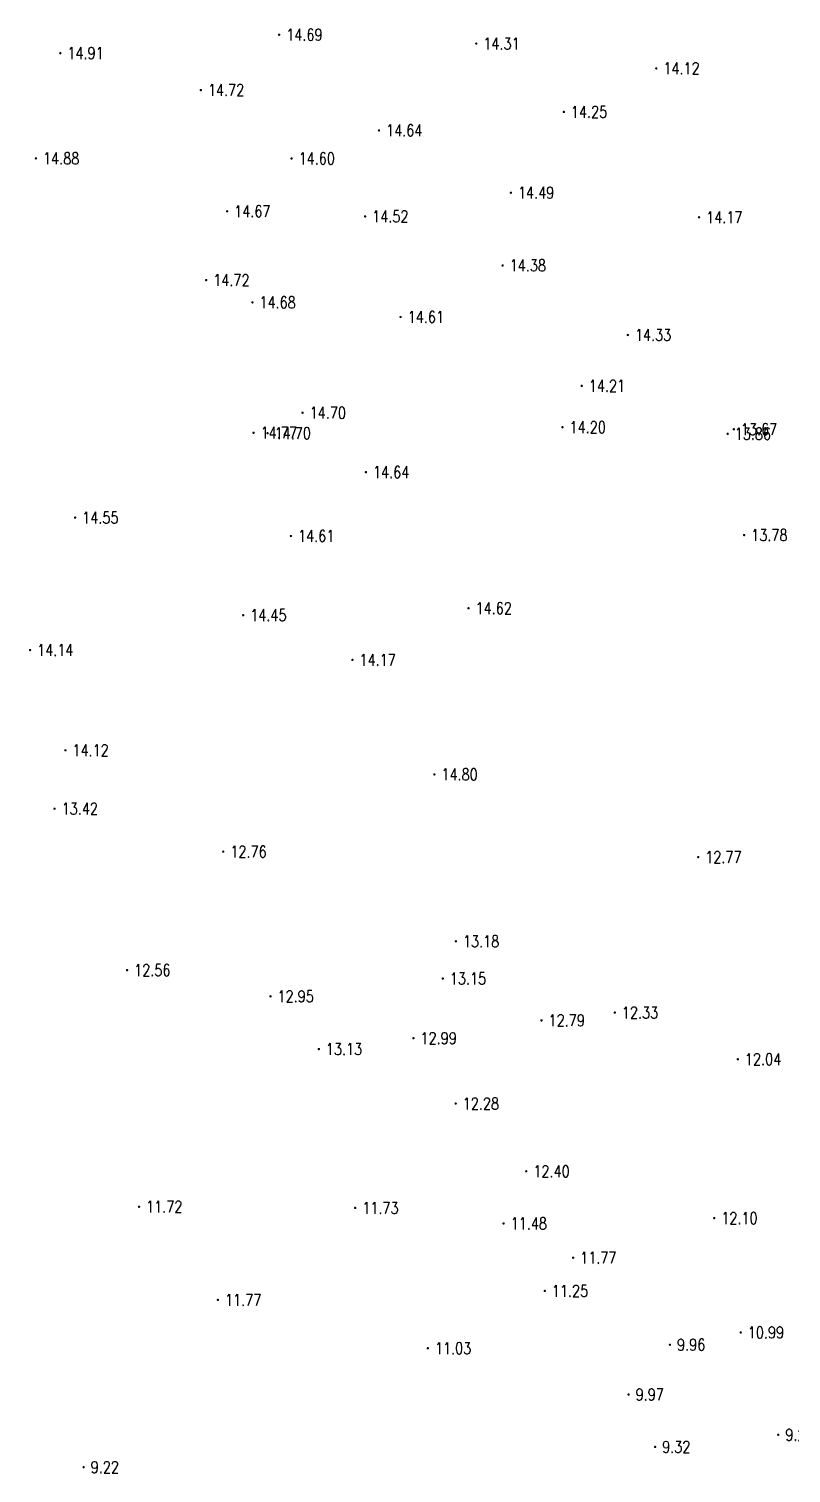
# Model space of a CAD drawing. Extents: x 476861 to 479475, y 2367369 to 2370541.
# Drawn here: x 478182.2 to 478247, y 2368234.1 to 2368356.8 of the extents above; entities that cross this region are included whole.
import ezdxf
from ezdxf.enums import TextEntityAlignment as Align

# ---------------------------------------------------------------- set-up
doc = ezdxf.new("R2010")
doc.units = 0
doc.header["$LTSCALE"] = 0.5
doc.layers.get('0').update_dxf_attribs({"linetype": 'CONTINUOUS'})
doc.layers.add('GCD', color=1, linetype='CONTINUOUS')
doc.styles.add('HZ', font='rs.shx', dxfattribs={"width": 0.8, "bigfont": 'hztxt.shx'})

# ---------------------------------------------------------------- blocks, each defined once
blk = doc.blocks.new('GC200')
at = {"linetype": 'Continuous', "const_width": 0.2, "flags": 128}
blk.add_lwpolyline([(-0.1, 0, 1), (0.1, 0, 1)], format="xyb", close=True, dxfattribs=at)

msp = doc.modelspace()

# ---------------------------------------------------------------- block references
at = {"layer": 'GCD', "linetype": 'Continuous'}
ref = msp.add_blockref('GC200', (478203.507, 2368356.311, 14.692), dxfattribs=dict(at, xscale=0.5, yscale=0.5, zscale=0.5))
ref.add_attrib('height', '14.69', dxfattribs={"linetype": 'Continuous', "height": 1, "style": 'HZ', "width": 0.8}).set_placement((478204.107, 2368356.311, 14.692), align=Align.MIDDLE_LEFT)
ref = msp.add_blockref('GC200', (478220.256, 2368355.558, 14.306), dxfattribs=dict(at, xscale=0.5, yscale=0.5, zscale=0.5))
ref.add_attrib('height', '14.31', dxfattribs={"linetype": 'Continuous', "height": 1, "style": 'HZ', "width": 0.8}).set_placement((478220.856, 2368355.558, 14.306), align=Align.MIDDLE_LEFT)
ref = msp.add_blockref('GC200', (478184.911, 2368354.748, 14.908), dxfattribs=dict(at, xscale=0.5, yscale=0.5, zscale=0.5))
ref.add_attrib('height', '14.91', dxfattribs={"linetype": 'Continuous', "height": 1, "style": 'HZ', "width": 0.8}).set_placement((478185.511, 2368354.748, 14.908), align=Align.MIDDLE_LEFT)
ref = msp.add_blockref('GC200', (478235.553, 2368353.454, 14.116), dxfattribs=dict(at, xscale=0.5, yscale=0.5, zscale=0.5))
ref.add_attrib('height', '14.12', dxfattribs={"linetype": 'Continuous', "height": 1, "style": 'HZ', "width": 0.8}).set_placement((478236.153, 2368353.454, 14.116), align=Align.MIDDLE_LEFT)
ref = msp.add_blockref('GC200', (478196.853, 2368351.612, 14.723), dxfattribs=dict(at, xscale=0.5, yscale=0.5, zscale=0.5))
ref.add_attrib('height', '14.72', dxfattribs={"linetype": 'Continuous', "height": 1, "style": 'HZ', "width": 0.8}).set_placement((478197.453, 2368351.612, 14.723), align=Align.MIDDLE_LEFT)
ref = msp.add_blockref('GC200', (478227.694, 2368349.755, 14.253), dxfattribs=dict(at, xscale=0.5, yscale=0.5, zscale=0.5))
ref.add_attrib('height', '14.25', dxfattribs={"linetype": 'Continuous', "height": 1, "style": 'HZ', "width": 0.8}).set_placement((478228.294, 2368349.755, 14.253), align=Align.MIDDLE_LEFT)
ref = msp.add_blockref('GC200', (478211.989, 2368348.184, 14.636), dxfattribs=dict(at, xscale=0.5, yscale=0.5, zscale=0.5))
ref.add_attrib('height', '14.64', dxfattribs={"linetype": 'Continuous', "height": 1, "style": 'HZ', "width": 0.8}).set_placement((478212.589, 2368348.184, 14.636), align=Align.MIDDLE_LEFT)
ref = msp.add_blockref('GC200', (478182.84, 2368345.805, 14.876), dxfattribs=dict(at, xscale=0.5, yscale=0.5, zscale=0.5))
ref.add_attrib('height', '14.88', dxfattribs={"linetype": 'Continuous', "height": 1, "style": 'HZ', "width": 0.8}).set_placement((478183.44, 2368345.805, 14.876), align=Align.MIDDLE_LEFT)
ref = msp.add_blockref('GC200', (478204.56, 2368345.798, 14.6), dxfattribs=dict(at, xscale=0.5, yscale=0.5, zscale=0.5))
ref.add_attrib('height', '14.60', dxfattribs={"linetype": 'Continuous', "height": 1, "style": 'HZ', "width": 0.8}).set_placement((478205.16, 2368345.798, 14.6), align=Align.MIDDLE_LEFT)
ref = msp.add_blockref('GC200', (478223.197, 2368342.888, 14.488), dxfattribs=dict(at, xscale=0.5, yscale=0.5, zscale=0.5))
ref.add_attrib('height', '14.49', dxfattribs={"linetype": 'Continuous', "height": 1, "style": 'HZ', "width": 0.8}).set_placement((478223.797, 2368342.888, 14.488), align=Align.MIDDLE_LEFT)
ref = msp.add_blockref('GC200', (478199.083, 2368341.305, 14.672), dxfattribs=dict(at, xscale=0.5, yscale=0.5, zscale=0.5))
ref.add_attrib('height', '14.67', dxfattribs={"linetype": 'Continuous', "height": 1, "style": 'HZ', "width": 0.8}).set_placement((478199.683, 2368341.305, 14.672), align=Align.MIDDLE_LEFT)
ref = msp.add_blockref('GC200', (478210.81, 2368340.873, 14.515), dxfattribs=dict(at, xscale=0.5, yscale=0.5, zscale=0.5))
ref.add_attrib('height', '14.52', dxfattribs={"linetype": 'Continuous', "height": 1, "style": 'HZ', "width": 0.8}).set_placement((478211.41, 2368340.873, 14.515), align=Align.MIDDLE_LEFT)
ref = msp.add_blockref('GC200', (478239.184, 2368340.795, 14.171), dxfattribs=dict(at, xscale=0.5, yscale=0.5, zscale=0.5))
ref.add_attrib('height', '14.17', dxfattribs={"linetype": 'Continuous', "height": 1, "style": 'HZ', "width": 0.8}).set_placement((478239.784, 2368340.795, 14.171), align=Align.MIDDLE_LEFT)
ref = msp.add_blockref('GC200', (478222.493, 2368336.706, 14.381), dxfattribs=dict(at, xscale=0.5, yscale=0.5, zscale=0.5))
ref.add_attrib('height', '14.38', dxfattribs={"linetype": 'Continuous', "height": 1, "style": 'HZ', "width": 0.8}).set_placement((478223.093, 2368336.706, 14.381), align=Align.MIDDLE_LEFT)
ref = msp.add_blockref('GC200', (478197.305, 2368335.458, 14.715), dxfattribs=dict(at, xscale=0.5, yscale=0.5, zscale=0.5))
ref.add_attrib('height', '14.72', dxfattribs={"linetype": 'Continuous', "height": 1, "style": 'HZ', "width": 0.8}).set_placement((478197.905, 2368335.458, 14.715), align=Align.MIDDLE_LEFT)
ref = msp.add_blockref('GC200', (478201.23, 2368333.567, 14.684), dxfattribs=dict(at, xscale=0.5, yscale=0.5, zscale=0.5))
ref.add_attrib('height', '14.68', dxfattribs={"linetype": 'Continuous', "height": 1, "style": 'HZ', "width": 0.8}).set_placement((478201.83, 2368333.567, 14.684), align=Align.MIDDLE_LEFT)
ref = msp.add_blockref('GC200', (478213.827, 2368332.322, 14.612), dxfattribs=dict(at, xscale=0.5, yscale=0.5, zscale=0.5))
ref.add_attrib('height', '14.61', dxfattribs={"linetype": 'Continuous', "height": 1, "style": 'HZ', "width": 0.8}).set_placement((478214.427, 2368332.322, 14.612), align=Align.MIDDLE_LEFT)
ref = msp.add_blockref('GC200', (478233.135, 2368330.793, 14.332), dxfattribs=dict(at, xscale=0.5, yscale=0.5, zscale=0.5))
ref.add_attrib('height', '14.33', dxfattribs={"linetype": 'Continuous', "height": 1, "style": 'HZ', "width": 0.8}).set_placement((478233.735, 2368330.793, 14.332), align=Align.MIDDLE_LEFT)
ref = msp.add_blockref('GC200', (478229.216, 2368326.474, 14.208), dxfattribs=dict(at, xscale=0.5, yscale=0.5, zscale=0.5))
ref.add_attrib('height', '14.21', dxfattribs={"linetype": 'Continuous', "height": 1, "style": 'HZ', "width": 0.8}).set_placement((478229.816, 2368326.474, 14.208), align=Align.MIDDLE_LEFT)
ref = msp.add_blockref('GC200', (478205.496, 2368324.187, 14.702), dxfattribs=dict(at, xscale=0.5, yscale=0.5, zscale=0.5))
ref.add_attrib('height', '14.70', dxfattribs={"linetype": 'Continuous', "height": 1, "style": 'HZ', "width": 0.8}).set_placement((478206.096, 2368324.187, 14.702), align=Align.MIDDLE_LEFT)
ref = msp.add_blockref('GC200', (478201.33, 2368322.484, 14.768), dxfattribs=dict(at, xscale=0.5, yscale=0.5, zscale=0.5))
ref.add_attrib('height', '14.77', dxfattribs={"linetype": 'Continuous', "height": 1, "style": 'HZ', "width": 0.8}).set_placement((478201.93, 2368322.484, 14.768), align=Align.MIDDLE_LEFT)
ref = msp.add_blockref('GC200', (478202.52, 2368322.444, 14.704), dxfattribs=dict(at, xscale=0.5, yscale=0.5, zscale=0.5))
ref.add_attrib('height', '14.70', dxfattribs={"linetype": 'Continuous', "height": 1, "style": 'HZ', "width": 0.8}).set_placement((478203.12, 2368322.444, 14.704), align=Align.MIDDLE_LEFT)
ref = msp.add_blockref('GC200', (478227.58, 2368322.955, 14.199), dxfattribs=dict(at, xscale=0.5, yscale=0.5, zscale=0.5))
ref.add_attrib('height', '14.20', dxfattribs={"linetype": 'Continuous', "height": 1, "style": 'HZ', "width": 0.8}).set_placement((478228.18, 2368322.955, 14.199), align=Align.MIDDLE_LEFT)
ref = msp.add_blockref('GC200', (478241.616, 2368322.394, 13.86), dxfattribs=dict(at, xscale=0.5, yscale=0.5, zscale=0.5))
ref.add_attrib('height', '13.86', dxfattribs={"linetype": 'Continuous', "height": 1, "style": 'HZ', "width": 0.8}).set_placement((478242.216, 2368322.394, 13.86), align=Align.MIDDLE_LEFT)
ref = msp.add_blockref('GC200', (478242.138, 2368322.782, 13.666), dxfattribs=dict(at, xscale=0.5, yscale=0.5, zscale=0.5))
ref.add_attrib('height', '13.67', dxfattribs={"linetype": 'Continuous', "height": 1, "style": 'HZ', "width": 0.8}).set_placement((478242.738, 2368322.782, 13.666), align=Align.MIDDLE_LEFT)
ref = msp.add_blockref('GC200', (478210.88, 2368319.133, 14.637), dxfattribs=dict(at, xscale=0.5, yscale=0.5, zscale=0.5))
ref.add_attrib('height', '14.64', dxfattribs={"linetype": 'Continuous', "height": 1, "style": 'HZ', "width": 0.8}).set_placement((478211.48, 2368319.133, 14.637), align=Align.MIDDLE_LEFT)
ref = msp.add_blockref('GC200', (478186.169, 2368315.274, 14.55), dxfattribs=dict(at, xscale=0.5, yscale=0.5, zscale=0.5))
ref.add_attrib('height', '14.55', dxfattribs={"linetype": 'Continuous', "height": 1, "style": 'HZ', "width": 0.8}).set_placement((478186.769, 2368315.274, 14.55), align=Align.MIDDLE_LEFT)
ref = msp.add_blockref('GC200', (478204.509, 2368313.708, 14.605), dxfattribs=dict(at, xscale=0.5, yscale=0.5, zscale=0.5))
ref.add_attrib('height', '14.61', dxfattribs={"linetype": 'Continuous', "height": 1, "style": 'HZ', "width": 0.8}).set_placement((478205.109, 2368313.708, 14.605), align=Align.MIDDLE_LEFT)
ref = msp.add_blockref('GC200', (478243.016, 2368313.785, 13.776), dxfattribs=dict(at, xscale=0.5, yscale=0.5, zscale=0.5))
ref.add_attrib('height', '13.78', dxfattribs={"linetype": 'Continuous', "height": 1, "style": 'HZ', "width": 0.8}).set_placement((478243.616, 2368313.785, 13.776), align=Align.MIDDLE_LEFT)
ref = msp.add_blockref('GC200', (478219.595, 2368307.568, 14.619), dxfattribs=dict(at, xscale=0.5, yscale=0.5, zscale=0.5))
ref.add_attrib('height', '14.62', dxfattribs={"linetype": 'Continuous', "height": 1, "style": 'HZ', "width": 0.8}).set_placement((478220.195, 2368307.568, 14.619), align=Align.MIDDLE_LEFT)
ref = msp.add_blockref('GC200', (478200.449, 2368306.976, 14.452), dxfattribs=dict(at, xscale=0.5, yscale=0.5, zscale=0.5))
ref.add_attrib('height', '14.45', dxfattribs={"linetype": 'Continuous', "height": 1, "style": 'HZ', "width": 0.8}).set_placement((478201.049, 2368306.976, 14.452), align=Align.MIDDLE_LEFT)
ref = msp.add_blockref('GC200', (478182.341, 2368304.016, 14.14), dxfattribs=dict(at, xscale=0.5, yscale=0.5, zscale=0.5))
ref.add_attrib('height', '14.14', dxfattribs={"linetype": 'Continuous', "height": 1, "style": 'HZ', "width": 0.8}).set_placement((478182.941, 2368304.016, 14.14), align=Align.MIDDLE_LEFT)
ref = msp.add_blockref('GC200', (478209.733, 2368303.179, 14.17), dxfattribs=dict(at, xscale=0.5, yscale=0.5, zscale=0.5))
ref.add_attrib('height', '14.17', dxfattribs={"linetype": 'Continuous', "height": 1, "style": 'HZ', "width": 0.8}).set_placement((478210.333, 2368303.179, 14.17), align=Align.MIDDLE_LEFT)
ref = msp.add_blockref('GC200', (478185.341, 2368295.492, 14.12), dxfattribs=dict(at, xscale=0.5, yscale=0.5, zscale=0.5))
ref.add_attrib('height', '14.12', dxfattribs={"linetype": 'Continuous', "height": 1, "style": 'HZ', "width": 0.8}).set_placement((478185.941, 2368295.492, 14.12), align=Align.MIDDLE_LEFT)
ref = msp.add_blockref('GC200', (478216.693, 2368293.446, 14.796), dxfattribs=dict(at, xscale=0.5, yscale=0.5, zscale=0.5))
ref.add_attrib('height', '14.80', dxfattribs={"linetype": 'Continuous', "height": 1, "style": 'HZ', "width": 0.8}).set_placement((478217.293, 2368293.446, 14.796), align=Align.MIDDLE_LEFT)
ref = msp.add_blockref('GC200', (478184.422, 2368290.532, 13.42), dxfattribs=dict(at, xscale=0.5, yscale=0.5, zscale=0.5))
ref.add_attrib('height', '13.42', dxfattribs={"linetype": 'Continuous', "height": 1, "style": 'HZ', "width": 0.8}).set_placement((478185.022, 2368290.532, 13.42), align=Align.MIDDLE_LEFT)
ref = msp.add_blockref('GC200', (478198.757, 2368286.879, 12.76), dxfattribs=dict(at, xscale=0.5, yscale=0.5, zscale=0.5))
ref.add_attrib('height', '12.76', dxfattribs={"linetype": 'Continuous', "height": 1, "style": 'HZ', "width": 0.8}).set_placement((478199.357, 2368286.879, 12.76), align=Align.MIDDLE_LEFT)
ref = msp.add_blockref('GC200', (478239.11, 2368286.414, 12.766), dxfattribs=dict(at, xscale=0.5, yscale=0.5, zscale=0.5))
ref.add_attrib('height', '12.77', dxfattribs={"linetype": 'Continuous', "height": 1, "style": 'HZ', "width": 0.8}).set_placement((478239.71, 2368286.414, 12.766), align=Align.MIDDLE_LEFT)
ref = msp.add_blockref('GC200', (478218.522, 2368279.26, 13.177), dxfattribs=dict(at, xscale=0.5, yscale=0.5, zscale=0.5))
ref.add_attrib('height', '13.18', dxfattribs={"linetype": 'Continuous', "height": 1, "style": 'HZ', "width": 0.8}).set_placement((478219.122, 2368279.26, 13.177), align=Align.MIDDLE_LEFT)
ref = msp.add_blockref('GC200', (478190.586, 2368276.806, 12.56), dxfattribs=dict(at, xscale=0.5, yscale=0.5, zscale=0.5))
ref.add_attrib('height', '12.56', dxfattribs={"linetype": 'Continuous', "height": 1, "style": 'HZ', "width": 0.8}).set_placement((478191.186, 2368276.806, 12.56), align=Align.MIDDLE_LEFT)
ref = msp.add_blockref('GC200', (478217.405, 2368276.094, 13.148), dxfattribs=dict(at, xscale=0.5, yscale=0.5, zscale=0.5))
ref.add_attrib('height', '13.15', dxfattribs={"linetype": 'Continuous', "height": 1, "style": 'HZ', "width": 0.8}).set_placement((478218.005, 2368276.094, 13.148), align=Align.MIDDLE_LEFT)
ref = msp.add_blockref('GC200', (478202.766, 2368274.582, 12.946), dxfattribs=dict(at, xscale=0.5, yscale=0.5, zscale=0.5))
ref.add_attrib('height', '12.95', dxfattribs={"linetype": 'Continuous', "height": 1, "style": 'HZ', "width": 0.8}).set_placement((478203.366, 2368274.582, 12.946), align=Align.MIDDLE_LEFT)
ref = msp.add_blockref('GC200', (478232.025, 2368273.201, 12.327), dxfattribs=dict(at, xscale=0.5, yscale=0.5, zscale=0.5))
ref.add_attrib('height', '12.33', dxfattribs={"linetype": 'Continuous', "height": 1, "style": 'HZ', "width": 0.8}).set_placement((478232.625, 2368273.201, 12.327), align=Align.MIDDLE_LEFT)
ref = msp.add_blockref('GC200', (478225.796, 2368272.536, 12.788), dxfattribs=dict(at, xscale=0.5, yscale=0.5, zscale=0.5))
ref.add_attrib('height', '12.79', dxfattribs={"linetype": 'Continuous', "height": 1, "style": 'HZ', "width": 0.8}).set_placement((478226.396, 2368272.536, 12.788), align=Align.MIDDLE_LEFT)
ref = msp.add_blockref('GC200', (478214.914, 2368271.021, 12.993), dxfattribs=dict(at, xscale=0.5, yscale=0.5, zscale=0.5))
ref.add_attrib('height', '12.99', dxfattribs={"linetype": 'Continuous', "height": 1, "style": 'HZ', "width": 0.8}).set_placement((478215.514, 2368271.021, 12.993), align=Align.MIDDLE_LEFT)
ref = msp.add_blockref('GC200', (478206.875, 2368270.101, 13.125), dxfattribs=dict(at, xscale=0.5, yscale=0.5, zscale=0.5))
ref.add_attrib('height', '13.13', dxfattribs={"linetype": 'Continuous', "height": 1, "style": 'HZ', "width": 0.8}).set_placement((478207.475, 2368270.101, 13.125), align=Align.MIDDLE_LEFT)
ref = msp.add_blockref('GC200', (478242.478, 2368269.234, 12.038), dxfattribs=dict(at, xscale=0.5, yscale=0.5, zscale=0.5))
ref.add_attrib('height', '12.04', dxfattribs={"linetype": 'Continuous', "height": 1, "style": 'HZ', "width": 0.8}).set_placement((478243.078, 2368269.234, 12.038), align=Align.MIDDLE_LEFT)
ref = msp.add_blockref('GC200', (478218.507, 2368265.466, 12.276), dxfattribs=dict(at, xscale=0.5, yscale=0.5, zscale=0.5))
ref.add_attrib('height', '12.28', dxfattribs={"linetype": 'Continuous', "height": 1, "style": 'HZ', "width": 0.8}).set_placement((478219.107, 2368265.466, 12.276), align=Align.MIDDLE_LEFT)
ref = msp.add_blockref('GC200', (478224.505, 2368259.709, 12.4), dxfattribs=dict(at, xscale=0.5, yscale=0.5, zscale=0.5))
ref.add_attrib('height', '12.40', dxfattribs={"linetype": 'Continuous', "height": 1, "style": 'HZ', "width": 0.8}).set_placement((478225.105, 2368259.709, 12.4), align=Align.MIDDLE_LEFT)
ref = msp.add_blockref('GC200', (478191.599, 2368256.702, 11.72), dxfattribs=dict(at, xscale=0.5, yscale=0.5, zscale=0.5))
ref.add_attrib('height', '11.72', dxfattribs={"linetype": 'Continuous', "height": 1, "style": 'HZ', "width": 0.8}).set_placement((478192.199, 2368256.702, 11.72), align=Align.MIDDLE_LEFT)
ref = msp.add_blockref('GC200', (478209.968, 2368256.599, 11.73), dxfattribs=dict(at, xscale=0.5, yscale=0.5, zscale=0.5))
ref.add_attrib('height', '11.73', dxfattribs={"linetype": 'Continuous', "height": 1, "style": 'HZ', "width": 0.8}).set_placement((478210.568, 2368256.599, 11.73), align=Align.MIDDLE_LEFT)
ref = msp.add_blockref('GC200', (478222.577, 2368255.278, 11.483), dxfattribs=dict(at, xscale=0.5, yscale=0.5, zscale=0.5))
ref.add_attrib('height', '11.48', dxfattribs={"linetype": 'Continuous', "height": 1, "style": 'HZ', "width": 0.8}).set_placement((478223.177, 2368255.278, 11.483), align=Align.MIDDLE_LEFT)
ref = msp.add_blockref('GC200', (478240.472, 2368255.731, 12.101), dxfattribs=dict(at, xscale=0.5, yscale=0.5, zscale=0.5))
ref.add_attrib('height', '12.10', dxfattribs={"linetype": 'Continuous', "height": 1, "style": 'HZ', "width": 0.8}).set_placement((478241.072, 2368255.731, 12.101), align=Align.MIDDLE_LEFT)
ref = msp.add_blockref('GC200', (478228.486, 2368252.367, 11.772), dxfattribs=dict(at, xscale=0.5, yscale=0.5, zscale=0.5))
ref.add_attrib('height', '11.77', dxfattribs={"linetype": 'Continuous', "height": 1, "style": 'HZ', "width": 0.8}).set_placement((478229.086, 2368252.367, 11.772), align=Align.MIDDLE_LEFT)
ref = msp.add_blockref('GC200', (478198.303, 2368248.779, 11.765), dxfattribs=dict(at, xscale=0.5, yscale=0.5, zscale=0.5))
ref.add_attrib('height', '11.77', dxfattribs={"linetype": 'Continuous', "height": 1, "style": 'HZ', "width": 0.8}).set_placement((478198.903, 2368248.779, 11.765), align=Align.MIDDLE_LEFT)
ref = msp.add_blockref('GC200', (478226.075, 2368249.543, 11.251), dxfattribs=dict(at, xscale=0.5, yscale=0.5, zscale=0.5))
ref.add_attrib('height', '11.25', dxfattribs={"linetype": 'Continuous', "height": 1, "style": 'HZ', "width": 0.8}).set_placement((478226.675, 2368249.543, 11.251), align=Align.MIDDLE_LEFT)
ref = msp.add_blockref('GC200', (478236.714, 2368244.973, 9.961), dxfattribs=dict(at, xscale=0.5, yscale=0.5, zscale=0.5))
ref.add_attrib('height', '9.96', dxfattribs={"linetype": 'Continuous', "height": 1, "style": 'HZ', "width": 0.8}).set_placement((478237.314, 2368244.973, 9.961), align=Align.MIDDLE_LEFT)
ref = msp.add_blockref('GC200', (478242.725, 2368246.015, 10.99), dxfattribs=dict(at, xscale=0.5, yscale=0.5, zscale=0.5))
ref.add_attrib('height', '10.99', dxfattribs={"linetype": 'Continuous', "height": 1, "style": 'HZ', "width": 0.8}).set_placement((478243.325, 2368246.015, 10.99), align=Align.MIDDLE_LEFT)
ref = msp.add_blockref('GC200', (478216.141, 2368244.668, 11.032), dxfattribs=dict(at, xscale=0.5, yscale=0.5, zscale=0.5))
ref.add_attrib('height', '11.03', dxfattribs={"linetype": 'Continuous', "height": 1, "style": 'HZ', "width": 0.8}).set_placement((478216.741, 2368244.668, 11.032), align=Align.MIDDLE_LEFT)
ref = msp.add_blockref('GC200', (478233.195, 2368240.738, 9.969), dxfattribs=dict(at, xscale=0.5, yscale=0.5, zscale=0.5))
ref.add_attrib('height', '9.97', dxfattribs={"linetype": 'Continuous', "height": 1, "style": 'HZ', "width": 0.8}).set_placement((478233.795, 2368240.738, 9.969), align=Align.MIDDLE_LEFT)
ref = msp.add_blockref('GC200', (478245.914, 2368237.314, 9.273), dxfattribs=dict(at, xscale=0.5, yscale=0.5, zscale=0.5))
ref.add_attrib('height', '9.27', dxfattribs={"linetype": 'Continuous', "height": 1, "style": 'HZ', "width": 0.8}).set_placement((478246.514, 2368237.314, 9.273), align=Align.MIDDLE_LEFT)
ref = msp.add_blockref('GC200', (478235.449, 2368236.284, 9.315), dxfattribs=dict(at, xscale=0.5, yscale=0.5, zscale=0.5))
ref.add_attrib('height', '9.32', dxfattribs={"linetype": 'Continuous', "height": 1, "style": 'HZ', "width": 0.8}).set_placement((478236.049, 2368236.284, 9.315), align=Align.MIDDLE_LEFT)
ref = msp.add_blockref('GC200', (478186.894, 2368234.558, 9.22), dxfattribs=dict(at, xscale=0.5, yscale=0.5, zscale=0.5))
ref.add_attrib('height', '9.22', dxfattribs={"linetype": 'Continuous', "height": 1, "style": 'HZ', "width": 0.8}).set_placement((478187.494, 2368234.558, 9.22), align=Align.MIDDLE_LEFT)

doc.saveas('drawing.dxf')
